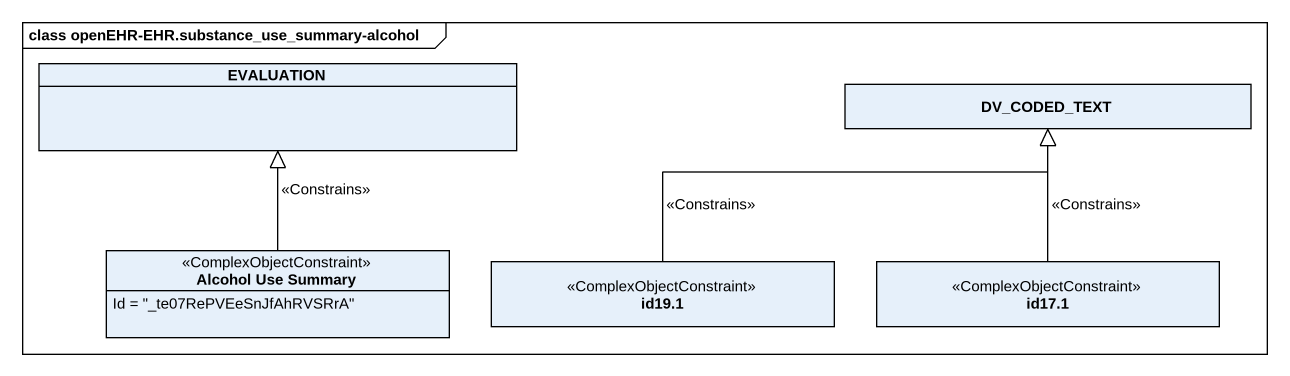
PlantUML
@startuml
mainframe class openEHR-EHR.substance_use_summary-alcohol
hide circle
hide empty members
class EVALUATION
class DV_CODED_TEXT
class "Alcohol Use Summary" as Alcohol_Use_Summary <<ComplexObjectConstraint>> {
  Id = "_te07RePVEeSnJfAhRVSRrA"
}
class "id19.1" as id19_1 <<ComplexObjectConstraint>>
class "id17.1" as id17_1 <<ComplexObjectConstraint>>
Alcohol_Use_Summary -up-|> EVALUATION : <<Constrains>>
id19_1 -right-|> DV_CODED_TEXT : <<Constrains>>
id17_1 -up-|> DV_CODED_TEXT : <<Constrains>>
@enduml
